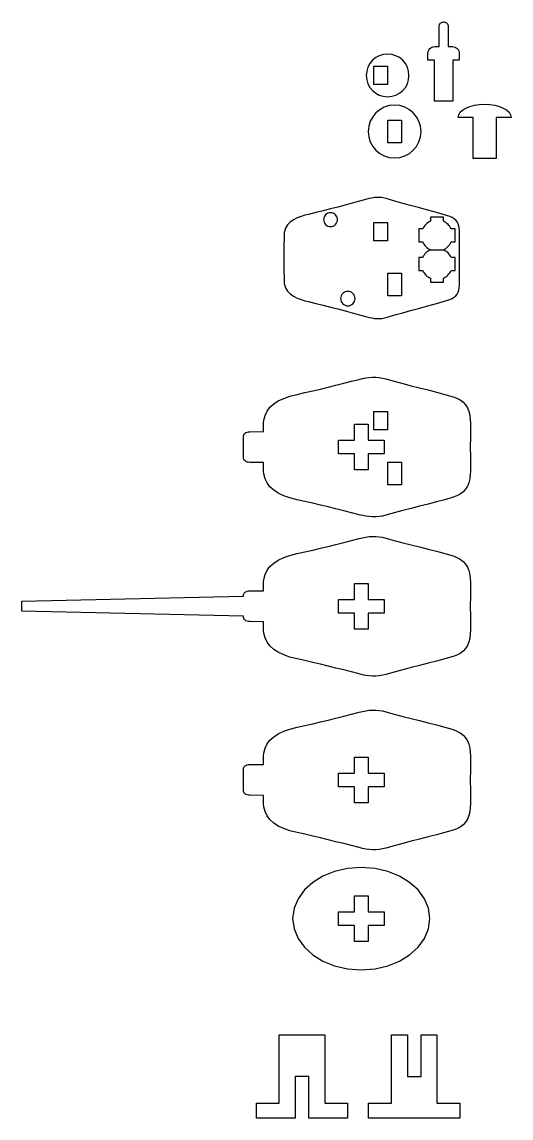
# Model space of a CAD drawing. Extents: x -67 to 107, y -490 to 179.
# Drawn here: x -61.5 to 45.9, y -61.6 to 178.9 of the extents above; entities that cross this region are included whole.
import ezdxf

# ---------------------------------------------------------------- set-up
doc = ezdxf.new("R2010")
doc.units = 0
doc.layers.add('LAYER_1', color=7, linetype='CONTINUOUS')

msp = doc.modelspace()

# ---------------------------------------------------------------- linework, layer by layer
at = {"layer": 'LAYER_1', "color": 250}
for points in [[(29.04, 161.48), (29.04, 170.48), (27.59, 170.48), (27.59, 171.98), (27.62, 172.28), (27.71, 172.56), (27.85, 172.82), (28.03, 173.04), (28.26, 173.22), (28.51, 173.36), (28.79, 173.45), (29.09, 173.48), (30.04, 173.48), (30.04, 177.89), (30.06, 178.09), (30.12, 178.28), (30.21, 178.45), (30.33, 178.6), (30.48, 178.72), (30.65, 178.81), (30.84, 178.87), (31.04, 178.89), (31.04, 178.89), (31.24, 178.87), (31.43, 178.81), (31.6, 178.72), (31.75, 178.6), (31.87, 178.45), (31.96, 178.28), (32.02, 178.09), (32.04, 177.89), (32.04, 173.48), (32.99, 173.48), (33.29, 173.45), (33.57, 173.36), (33.82, 173.22), (34.05, 173.04), (34.23, 172.82), (34.37, 172.56), (34.46, 172.28), (34.49, 171.98), (34.49, 170.48), (33.04, 170.48), (33.04, 161.48), (29.04, 161.48)], [(23.45, 167.16), (23.36, 168.1), (23.09, 168.98), (22.65, 169.78), (22.08, 170.48), (21.39, 171.05), (20.59, 171.48), (19.71, 171.75), (18.77, 171.85), (17.82, 171.75), (16.94, 171.48), (16.14, 171.05), (15.45, 170.48), (14.88, 169.78), (14.44, 168.98), (14.17, 168.1), (14.08, 167.16), (14.17, 166.21), (14.44, 165.33), (14.88, 164.54), (15.45, 163.84), (16.14, 163.27), (16.94, 162.84), (17.82, 162.57), (18.77, 162.47), (19.71, 162.57), (20.59, 162.84), (21.39, 163.27), (22.08, 163.84), (22.65, 164.54), (23.09, 165.33), (23.36, 166.21), (23.45, 167.16)], [(15.77, 169.16), (18.77, 169.16), (18.77, 165.16), (15.77, 165.16), (15.77, 169.16)], [(26.09, 154.84), (25.98, 156), (25.64, 157.09), (25.1, 158.08), (24.4, 158.94), (23.54, 159.64), (22.55, 160.18), (21.46, 160.52), (20.3, 160.63), (19.13, 160.52), (18.04, 160.18), (17.05, 159.64), (16.19, 158.94), (15.49, 158.08), (14.95, 157.09), (14.61, 156), (14.5, 154.84), (14.61, 153.67), (14.95, 152.58), (15.49, 151.59), (16.19, 150.73), (17.05, 150.03), (18.04, 149.49), (19.13, 149.15), (20.3, 149.04), (21.46, 149.15), (22.55, 149.49), (23.54, 150.03), (24.4, 150.73), (25.1, 151.59), (25.64, 152.58), (25.98, 153.67), (26.09, 154.84)], [(37.56, 148.94), (37.56, 157.94), (34.26, 157.94), (34.38, 158.53), (34.72, 159.07), (35.25, 159.57), (35.96, 159.99), (36.82, 160.35), (37.81, 160.62), (38.89, 160.78), (40.06, 160.84), (41.23, 160.78), (42.32, 160.62), (43.31, 160.35), (44.16, 159.99), (44.87, 159.57), (45.41, 159.07), (45.74, 158.53), (45.86, 157.94), (42.56, 157.94), (42.56, 148.94), (37.56, 148.94)], [(18.8, 157.34), (21.8, 157.34), (21.8, 152.34), (18.8, 152.34), (18.8, 157.34)], [(-4, 130.45), (-4, 123.74), (-3.98, 123.17), (-3.97, 122.6), (-3.95, 122.03), (-3.91, 121.47), (-3.67, 120.58), (-3.22, 119.84), (-2.6, 119.22), (-1.87, 118.71), (-1.06, 118.3), (-0.21, 117.98), (0.62, 117.72), (1.4, 117.53), (3.01, 117.15), (4.61, 116.75), (6.21, 116.35), (7.81, 115.93), (9.41, 115.51), (11.01, 115.08), (12.6, 114.64), (14.2, 114.2), (14.76, 114.06), (15.32, 113.94), (15.87, 113.85), (16.42, 113.81), (16.97, 113.8), (17.52, 113.85), (18.08, 113.94), (18.65, 114.09), (20.36, 114.61), (22.08, 115.1), (23.81, 115.58), (25.53, 116.05), (27.26, 116.52), (28.98, 117), (30.7, 117.49), (32.41, 118.02), (32.92, 118.22), (33.35, 118.48), (33.71, 118.79), (34, 119.16), (34.22, 119.58), (34.38, 120.05), (34.49, 120.58), (34.53, 121.15), (34.55, 121.89), (34.56, 122.64), (34.57, 123.38), (34.56, 124.12), (34.55, 124.87), (34.54, 125.61), (34.54, 126.35), (34.53, 127.1), (34.54, 127.84), (34.54, 128.58), (34.55, 129.33), (34.56, 130.07), (34.57, 130.81), (34.56, 131.56), (34.55, 132.3), (34.53, 133.04), (34.49, 133.62), (34.38, 134.14), (34.22, 134.62), (34, 135.04), (33.71, 135.4), (33.35, 135.72), (32.92, 135.98), (32.41, 136.18), (30.7, 136.7), (28.98, 137.2), (27.26, 137.68), (25.53, 138.15), (23.81, 138.62), (22.08, 139.09), (20.36, 139.59), (18.65, 140.1), (18.08, 140.25), (17.52, 140.35), (16.97, 140.39), (16.42, 140.39), (15.87, 140.34), (15.32, 140.26), (14.76, 140.14), (14.2, 139.99), (12.6, 139.55), (11.01, 139.12), (9.41, 138.69), (7.81, 138.26), (6.21, 137.85), (4.61, 137.44), (3.01, 137.05), (1.4, 136.67), (0.62, 136.47), (-0.21, 136.22), (-1.06, 135.89), (-1.87, 135.48), (-2.6, 134.98), (-3.22, 134.36), (-3.67, 133.61), (-3.91, 132.73), (-3.95, 132.17), (-3.97, 131.59), (-3.98, 131.02), (-4, 130.45)], [(15.77, 134.9), (18.77, 134.9), (18.77, 130.9), (15.77, 130.9), (15.77, 134.9)], [(18.8, 123.8), (21.8, 123.8), (21.8, 118.8), (18.8, 118.8), (18.8, 123.8)], [(-12.9, 87.84), (-12.88, 88.09), (-12.81, 88.32), (-12.69, 88.52), (-12.53, 88.69), (-12.33, 88.82), (-12.09, 88.91), (-11.81, 88.97), (-11.5, 89), (-8.51, 89.03), (-8.49, 89.65), (-8.48, 90.28), (-8.45, 90.91), (-8.39, 91.53), (-8.15, 92.57), (-7.71, 93.51), (-7.07, 94.35), (-6.25, 95.09), (-5.24, 95.74), (-4.04, 96.3), (-2.67, 96.78), (-1.12, 97.18), (0.6, 97.56), (2.31, 97.95), (4.02, 98.35), (5.73, 98.76), (7.43, 99.19), (9.14, 99.61), (10.84, 100.05), (12.54, 100.48), (13.26, 100.66), (13.97, 100.79), (14.69, 100.89), (15.41, 100.94), (16.14, 100.94), (16.88, 100.89), (17.63, 100.77), (18.39, 100.58), (20.23, 100.06), (22.08, 99.57), (23.93, 99.09), (25.79, 98.62), (27.64, 98.15), (29.49, 97.67), (31.34, 97.17), (33.18, 96.65), (33.98, 96.35), (34.7, 95.96), (35.32, 95.47), (35.85, 94.89), (36.27, 94.21), (36.6, 93.45), (36.81, 92.59), (36.9, 91.65), (36.93, 90.9), (36.94, 90.15), (36.94, 89.39), (36.93, 88.64), (36.93, 87.89), (36.92, 87.13), (36.91, 86.38), (36.9, 85.63), (36.9, 85.63), (36.91, 84.87), (36.92, 84.12), (36.93, 83.37), (36.93, 82.61), (36.94, 81.86), (36.94, 81.11), (36.93, 80.35), (36.9, 79.6), (36.81, 78.66), (36.6, 77.81), (36.27, 77.04), (35.85, 76.37), (35.32, 75.79), (34.7, 75.3), (33.98, 74.9), (33.18, 74.6), (31.34, 74.08), (29.49, 73.58), (27.64, 73.1), (25.79, 72.63), (23.93, 72.16), (22.08, 71.69), (20.23, 71.19), (18.39, 70.67), (17.63, 70.49), (16.88, 70.37), (16.14, 70.31), (15.41, 70.31), (14.69, 70.36), (13.97, 70.46), (13.26, 70.6), (12.54, 70.77), (10.84, 71.21), (9.14, 71.64), (7.43, 72.07), (5.73, 72.49), (4.02, 72.9), (2.31, 73.31), (0.6, 73.7), (-1.12, 74.08), (-2.67, 74.47), (-4.04, 74.95), (-5.24, 75.51), (-6.25, 76.16), (-7.07, 76.9), (-7.71, 77.74), (-8.15, 78.68), (-8.39, 79.73), (-8.45, 80.35), (-8.48, 80.97), (-8.49, 81.6), (-8.51, 82.22), (-11.5, 82.26), (-11.81, 82.28), (-12.09, 82.34), (-12.33, 82.44), (-12.53, 82.57), (-12.69, 82.73), (-12.81, 82.93), (-12.88, 83.16), (-12.9, 83.42), (-12.9, 85.63), (-12.9, 85.63), (-12.9, 87.84)], [(15.77, 93.43), (18.77, 93.43), (18.77, 89.43), (15.77, 89.43), (15.77, 93.43)], [(11.47, 90.63), (14.47, 90.63), (14.47, 87.13), (17.97, 87.13), (17.97, 84.13), (14.47, 84.13), (14.47, 80.63), (11.47, 80.63), (11.47, 84.13), (7.97, 84.13), (7.97, 87.13), (11.47, 87.13), (11.47, 90.63)], [(18.8, 82.33), (21.8, 82.33), (21.8, 77.33), (18.8, 77.33), (18.8, 82.33)], [(-12.9, 48.49), (-61.51, 49.6), (-61.51, 51.81), (-12.9, 52.91), (-12.88, 53.17), (-12.81, 53.4), (-12.69, 53.6), (-12.53, 53.76), (-12.33, 53.89), (-12.09, 53.99), (-11.81, 54.05), (-11.5, 54.07), (-8.51, 54.1), (-8.49, 54.73), (-8.48, 55.36), (-8.45, 55.98), (-8.39, 56.6), (-8.15, 57.65), (-7.71, 58.59), (-7.07, 59.43), (-6.25, 60.17), (-5.24, 60.82), (-4.04, 61.38), (-2.67, 61.86), (-1.12, 62.25), (0.6, 62.63), (2.31, 63.02), (4.02, 63.43), (5.73, 63.84), (7.43, 64.26), (9.14, 64.69), (10.84, 65.12), (12.54, 65.56), (13.26, 65.73), (13.97, 65.87), (14.69, 65.97), (15.41, 66.02), (16.14, 66.02), (16.88, 65.96), (17.63, 65.84), (18.39, 65.65), (20.23, 65.14), (22.08, 64.64), (23.93, 64.17), (25.79, 63.7), (27.64, 63.23), (29.49, 62.75), (31.34, 62.25), (33.18, 61.73), (33.98, 61.43), (34.7, 61.03), (35.32, 60.54), (35.85, 59.96), (36.27, 59.29), (36.6, 58.52), (36.81, 57.67), (36.9, 56.73), (36.93, 55.98), (36.94, 55.22), (36.94, 54.47), (36.93, 53.72), (36.93, 52.96), (36.92, 52.21), (36.91, 51.46), (36.9, 50.7), (36.9, 50.7), (36.91, 49.95), (36.92, 49.19), (36.93, 48.44), (36.93, 47.69), (36.94, 46.93), (36.94, 46.18), (36.93, 45.43), (36.9, 44.67), (36.81, 43.73), (36.6, 42.88), (36.27, 42.12), (35.85, 41.44), (35.32, 40.86), (34.7, 40.37), (33.98, 39.98), (33.18, 39.68), (31.34, 39.15), (29.49, 38.66), (27.64, 38.18), (25.79, 37.71), (23.93, 37.24), (22.08, 36.76), (20.23, 36.27), (18.39, 35.75), (17.63, 35.56), (16.88, 35.44), (16.14, 35.38), (15.41, 35.39), (14.69, 35.44), (13.97, 35.54), (13.26, 35.67), (12.54, 35.84), (10.84, 36.28), (9.14, 36.72), (7.43, 37.14), (5.73, 37.56), (4.02, 37.98), (2.31, 38.38), (0.6, 38.77), (-1.12, 39.15), (-2.67, 39.55), (-4.04, 40.02), (-5.24, 40.59), (-6.25, 41.23), (-7.07, 41.98), (-7.71, 42.82), (-8.15, 43.76), (-8.39, 44.8), (-8.45, 45.42), (-8.48, 46.05), (-8.49, 46.67), (-8.51, 47.3), (-11.5, 47.33), (-11.81, 47.35), (-12.09, 47.41), (-12.33, 47.51), (-12.53, 47.64), (-12.69, 47.81), (-12.81, 48.01), (-12.88, 48.23), (-12.9, 48.49)], [(11.47, 55.7), (14.47, 55.7), (14.47, 52.2), (17.97, 52.2), (17.97, 49.2), (14.47, 49.2), (14.47, 45.7), (11.47, 45.7), (11.47, 49.2), (7.97, 49.2), (7.97, 52.2), (11.47, 52.2), (11.47, 55.7)], [(-12.9, 14.81), (-12.88, 15.07), (-12.81, 15.3), (-12.69, 15.5), (-12.53, 15.66), (-12.33, 15.79), (-12.09, 15.89), (-11.81, 15.95), (-11.5, 15.97), (-8.51, 16), (-8.49, 16.63), (-8.48, 17.26), (-8.45, 17.88), (-8.39, 18.5), (-8.15, 19.55), (-7.71, 20.49), (-7.07, 21.33), (-6.25, 22.07), (-5.24, 22.72), (-4.04, 23.28), (-2.67, 23.76), (-1.12, 24.15), (0.6, 24.53), (2.31, 24.92), (4.02, 25.33), (5.73, 25.74), (7.43, 26.16), (9.14, 26.59), (10.84, 27.02), (12.54, 27.46), (13.26, 27.63), (13.97, 27.77), (14.69, 27.87), (15.41, 27.92), (16.14, 27.92), (16.88, 27.86), (17.63, 27.74), (18.39, 27.55), (20.23, 27.04), (22.08, 26.54), (23.93, 26.07), (25.79, 25.6), (27.64, 25.13), (29.49, 24.65), (31.34, 24.15), (33.18, 23.63), (33.98, 23.33), (34.7, 22.93), (35.32, 22.44), (35.85, 21.86), (36.27, 21.19), (36.6, 20.42), (36.81, 19.57), (36.9, 18.63), (36.93, 17.88), (36.94, 17.12), (36.94, 16.37), (36.93, 15.62), (36.93, 14.86), (36.92, 14.11), (36.91, 13.36), (36.9, 12.6), (36.9, 12.6), (36.91, 11.85), (36.92, 11.09), (36.93, 10.34), (36.93, 9.59), (36.94, 8.83), (36.94, 8.08), (36.93, 7.33), (36.9, 6.57), (36.81, 5.63), (36.6, 4.78), (36.27, 4.02), (35.85, 3.34), (35.32, 2.76), (34.7, 2.27), (33.98, 1.88), (33.18, 1.58), (31.34, 1.05), (29.49, 0.56), (27.64, 0.08), (25.79, -0.39), (23.93, -0.86), (22.08, -1.34), (20.23, -1.83), (18.39, -2.35), (17.63, -2.54), (16.88, -2.66), (16.14, -2.72), (15.41, -2.71), (14.69, -2.66), (13.97, -2.56), (13.26, -2.43), (12.54, -2.26), (10.84, -1.82), (9.14, -1.38), (7.43, -0.96), (5.73, -0.54), (4.02, -0.12), (2.31, 0.28), (0.6, 0.67), (-1.12, 1.05), (-2.67, 1.45), (-4.04, 1.92), (-5.24, 2.49), (-6.25, 3.13), (-7.07, 3.88), (-7.71, 4.72), (-8.15, 5.66), (-8.39, 6.7), (-8.45, 7.32), (-8.48, 7.95), (-8.49, 8.57), (-8.51, 9.2), (-11.5, 9.23), (-11.81, 9.25), (-12.09, 9.31), (-12.33, 9.41), (-12.53, 9.54), (-12.69, 9.71), (-12.81, 9.91), (-12.88, 10.13), (-12.9, 10.39), (-12.9, 12.6), (-12.9, 12.6), (-12.9, 14.81)], [(11.47, 17.6), (14.47, 17.6), (14.47, 14.1), (17.97, 14.1), (17.97, 11.1), (14.47, 11.1), (14.47, 7.6), (11.47, 7.6), (11.47, 11.1), (7.97, 11.1), (7.97, 14.1), (11.47, 14.1), (11.47, 17.6)], [(28.01, -17.83), (27.7, -15.56), (26.83, -13.46), (25.44, -11.55), (23.6, -9.89), (21.38, -8.52), (18.82, -7.49), (16, -6.83), (12.97, -6.61), (9.93, -6.83), (7.11, -7.49), (4.56, -8.52), (2.33, -9.89), (0.49, -11.55), (-0.89, -13.46), (-1.77, -15.56), (-2.08, -17.83), (-1.77, -20.09), (-0.89, -22.19), (0.49, -24.1), (2.33, -25.76), (4.56, -27.13), (7.11, -28.16), (9.93, -28.82), (12.97, -29.04), (16, -28.82), (18.82, -28.16), (21.38, -27.13), (23.6, -25.76), (25.44, -24.1), (26.83, -22.19), (27.7, -20.09), (28.01, -17.83)], [(11.47, -12.83), (14.47, -12.83), (14.47, -16.33), (17.97, -16.33), (17.97, -19.33), (14.47, -19.33), (14.47, -22.83), (11.47, -22.83), (11.47, -19.33), (7.97, -19.33), (7.97, -16.33), (11.47, -16.33), (11.47, -12.83)], [(-5.02, -43.3), (4.98, -43.3), (4.98, -58.3), (9.98, -58.3), (9.98, -61.59), (1.48, -61.59), (1.48, -52.44), (-1.52, -52.44), (-1.52, -61.59), (-10.02, -61.59), (-10.02, -58.3), (-5.02, -58.3), (-5.02, -43.3)], [(19.59, -43.3), (23.09, -43.3), (23.09, -52.44), (26.09, -52.44), (26.09, -43.3), (29.59, -43.3), (29.59, -58.3), (34.59, -58.3), (34.59, -61.59), (14.59, -61.59), (14.59, -58.3), (19.59, -58.3), (19.59, -43.3)]]:
    msp.add_lwpolyline(points, close=True, dxfattribs=at)
at = {"layer": 'LAYER_1', "color": 242}
for points in [[(6.24, 137.04), (5.94, 137.01), (5.65, 136.93), (5.39, 136.79), (5.16, 136.6), (4.97, 136.37), (4.83, 136.1), (4.74, 135.82), (4.71, 135.52), (4.74, 135.22), (4.83, 134.94), (4.97, 134.68), (5.16, 134.45), (5.39, 134.26), (5.65, 134.12), (5.94, 134.03), (6.24, 134), (6.53, 134.03), (6.82, 134.12), (7.08, 134.26), (7.31, 134.45), (7.5, 134.68), (7.64, 134.94), (7.73, 135.22), (7.76, 135.52), (7.73, 135.82), (7.64, 136.1), (7.5, 136.37), (7.31, 136.6), (7.08, 136.79), (6.82, 136.93), (6.53, 137.01)], [(32.71, 133.47), (32.57, 133.75), (32.41, 134.01), (32.22, 134.25), (32.02, 134.48), (31.79, 134.68), (31.54, 134.87), (31.28, 135.04), (31.01, 135.18), (31.01, 136.06), (28.16, 136.06), (28.16, 135.18), (27.89, 135.04), (27.63, 134.87), (27.38, 134.68), (27.16, 134.48), (26.95, 134.25), (26.76, 134.01), (26.6, 133.75), (26.46, 133.47), (25.58, 133.47), (25.58, 130.63), (26.46, 130.63), (26.6, 130.35), (26.76, 130.09), (26.95, 129.84), (27.16, 129.62), (27.38, 129.41), (27.63, 129.22), (27.89, 129.06), (28.16, 128.92), (27.89, 128.78), (27.63, 128.61), (27.38, 128.43), (27.16, 128.22), (26.95, 127.99), (26.76, 127.75), (26.6, 127.49), (26.46, 127.21), (25.58, 127.21), (25.58, 124.37), (26.46, 124.37), (26.6, 124.09), (26.76, 123.83), (26.95, 123.59), (27.16, 123.36), (27.38, 123.15), (27.63, 122.97), (27.89, 122.8), (28.16, 122.66), (28.16, 121.78), (31.01, 121.78), (31.01, 122.66), (31.28, 122.8), (31.54, 122.97), (31.79, 123.15), (32.01, 123.36), (32.22, 123.59), (32.41, 123.83), (32.57, 124.09), (32.71, 124.37), (33.6, 124.37), (33.6, 127.21), (32.71, 127.21), (32.57, 127.49), (32.41, 127.75), (32.22, 127.99), (32.02, 128.22), (31.79, 128.43), (31.54, 128.61), (31.28, 128.78), (31.01, 128.92), (31.28, 129.06), (31.54, 129.22), (31.79, 129.41), (32.01, 129.62), (32.22, 129.84), (32.41, 130.09), (32.57, 130.35), (32.71, 130.63), (33.6, 130.63), (33.6, 133.47), (32.71, 133.47)], [(10.04, 119.78), (9.73, 119.75), (9.43, 119.66), (9.16, 119.51), (8.92, 119.31), (8.72, 119.07), (8.57, 118.8), (8.48, 118.5), (8.45, 118.19), (8.48, 117.88), (8.57, 117.58), (8.72, 117.31), (8.92, 117.07), (9.16, 116.87), (9.43, 116.72), (9.73, 116.63), (10.04, 116.6), (10.35, 116.63), (10.65, 116.72), (10.92, 116.87), (11.16, 117.07), (11.36, 117.31), (11.51, 117.58), (11.6, 117.88), (11.63, 118.19), (11.6, 118.5), (11.51, 118.8), (11.36, 119.07), (11.16, 119.31), (10.92, 119.51), (10.65, 119.66), (10.35, 119.75)]]:
    msp.add_lwpolyline(points, close=True, dxfattribs=at)
msp.add_lwpolyline([(28.16, 128.92), (31.01, 128.92)], dxfattribs=at)

doc.saveas('drawing.dxf')
